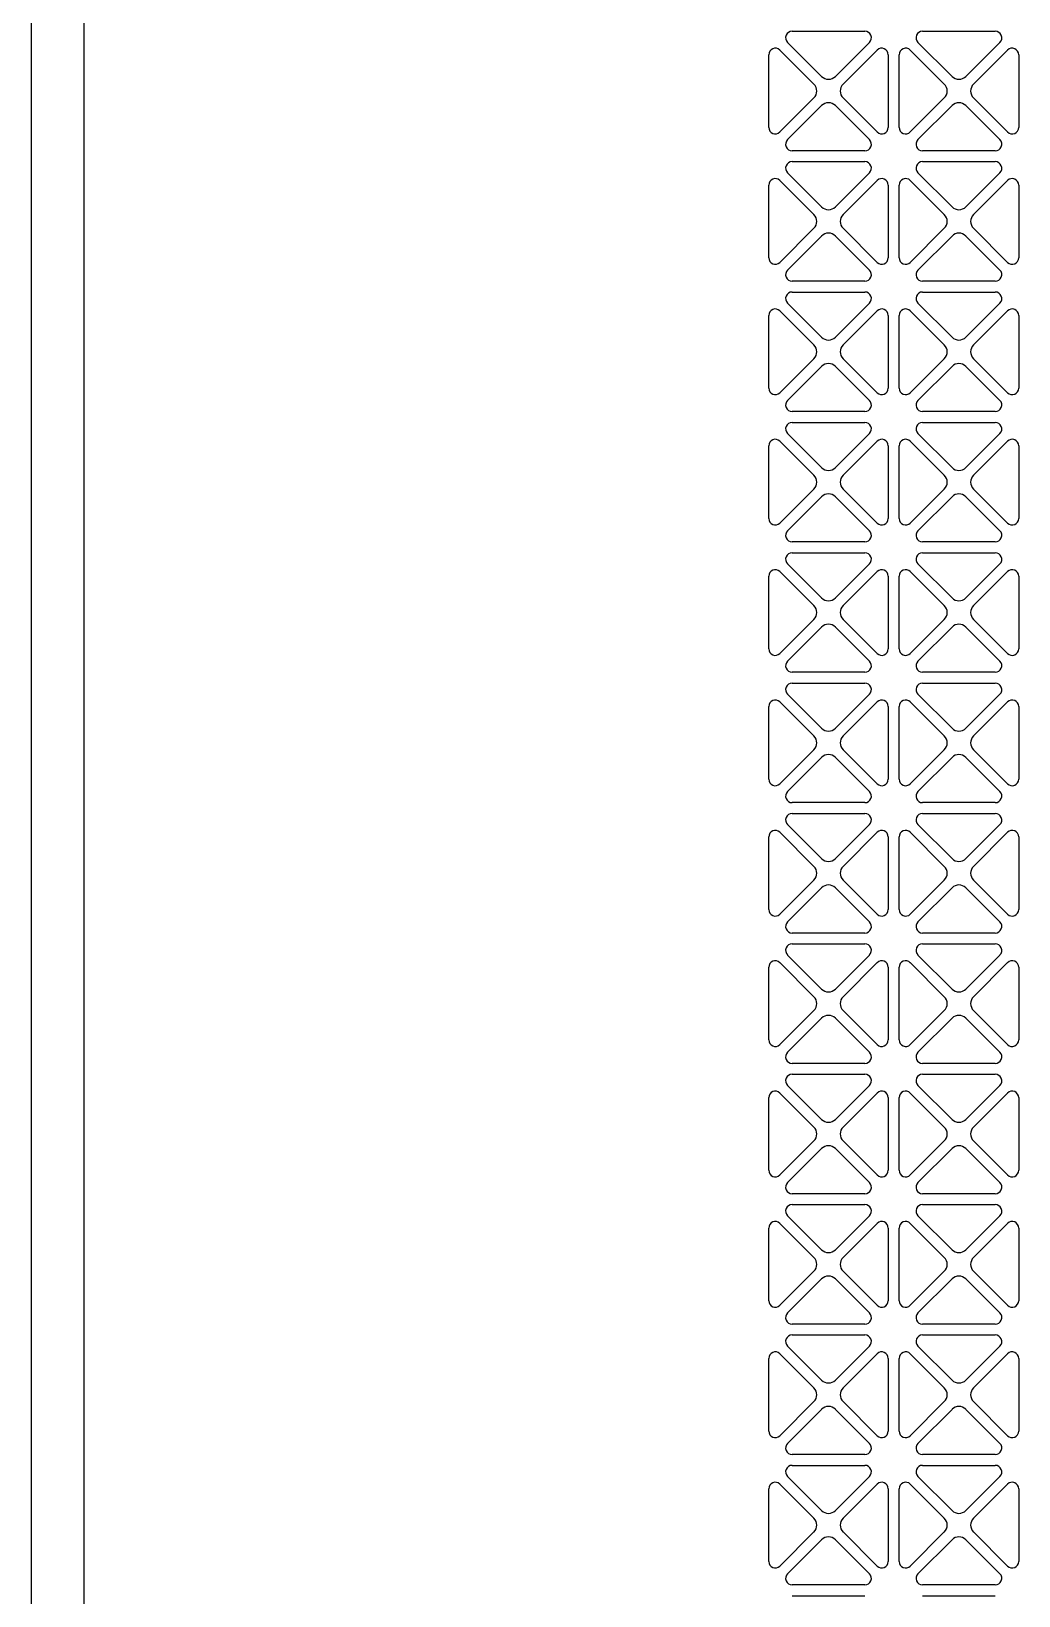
# Model space of a CAD drawing. Extents: x 59521 to 184406, y -1257 to 56672.
# Drawn here: x 69846 to 70027.7, y 19740.2 to 20028.2 of the extents above; entities that cross this region are included whole.
import ezdxf

# ---------------------------------------------------------------- set-up
doc = ezdxf.new("R2010")
doc.units = 0
doc.header["$MEASUREMENT"] = 0
doc.layers.get('0').update_dxf_attribs({"linetype": 'CONTINUOUS'})
for name, color, linetype in [('4215-12655_1_0', 7, 'CONTINUOUS'), ('4215-12661_1_0', 7, 'CONTINUOUS'), ('WANGKONG_0', 7, 'CONTINUOUS')]:
    doc.layers.add(name, color=color, linetype=linetype)

# ---------------------------------------------------------------- blocks, each defined once
blk = doc.blocks.new('ju77')
at = {"layer": '4215-12655_1_0', "color": 87, "linetype": 'Continuous'}
blk.add_line((-406.74, 457.6), (-406.74, -554.5), dxfattribs=at)
at = {"layer": '4215-12661_1_0', "color": 87, "linetype": 'Continuous'}
blk.add_line((-397.04, -1554), (-397.04, 459), dxfattribs=at)
at = {"layer": 'WANGKONG_0', "color": 87, "linetype": 'Continuous'}
for p, q in [((-261.31, 290.69), (-267.58, 296.95)), ((-266.73, 299), (-253.35, 299)), ((-252.5, 296.95), (-258.77, 290.69)), ((-237.31, 290.69), (-243.58, 296.95)), ((-242.73, 299), (-229.35, 299)), ((-228.5, 296.95), (-234.77, 290.69)), ((-271.04, 281.31), (-271.04, 294.69)), ((-268.99, 295.54), (-262.73, 289.27)), ((-257.35, 289.27), (-251.09, 295.54)), ((-249.04, 294.69), (-249.04, 281.31)), ((-247.04, 281.31), (-247.04, 294.69)), ((-244.99, 295.54), (-238.73, 289.27)), ((-233.35, 289.27), (-227.09, 295.54)), ((-225.04, 294.69), (-225.04, 281.31)), ((-262.73, 286.73), (-268.99, 280.46)), ((-267.58, 279.05), (-261.31, 285.31)), ((-258.77, 285.31), (-252.5, 279.05)), ((-251.09, 280.46), (-257.35, 286.73)), ((-238.73, 286.73), (-244.99, 280.46)), ((-243.58, 279.05), (-237.31, 285.31)), ((-234.77, 285.31), (-228.5, 279.05)), ((-227.09, 280.46), (-233.35, 286.73)), ((-253.35, 277), (-266.73, 277)), ((-229.35, 277), (-242.73, 277)), ((-266.73, 275), (-253.35, 275)), ((-242.73, 275), (-229.35, 275)), ((-268.99, 271.54), (-262.73, 265.27)), ((-261.31, 266.69), (-267.58, 272.95)), ((-252.5, 272.95), (-258.77, 266.69)), ((-257.35, 265.27), (-251.09, 271.54)), ((-244.99, 271.54), (-238.73, 265.27)), ((-237.31, 266.69), (-243.58, 272.95)), ((-228.5, 272.95), (-234.77, 266.69)), ((-233.35, 265.27), (-227.09, 271.54)), ((-271.04, 257.31), (-271.04, 270.69)), ((-249.04, 270.69), (-249.04, 257.31)), ((-247.04, 257.31), (-247.04, 270.69)), ((-225.04, 270.69), (-225.04, 257.31)), ((-262.73, 262.73), (-268.99, 256.46)), ((-251.09, 256.46), (-257.35, 262.73)), ((-238.73, 262.73), (-244.99, 256.46)), ((-227.09, 256.46), (-233.35, 262.73)), ((-267.58, 255.05), (-261.31, 261.31)), ((-258.77, 261.31), (-252.5, 255.05)), ((-243.58, 255.05), (-237.31, 261.31)), ((-234.77, 261.31), (-228.5, 255.05)), ((-253.35, 253), (-266.73, 253)), ((-266.73, 251), (-253.35, 251)), ((-229.35, 253), (-242.73, 253)), ((-242.73, 251), (-229.35, 251)), ((-261.31, 242.69), (-267.58, 248.95)), ((-252.5, 248.95), (-258.77, 242.69)), ((-237.31, 242.69), (-243.58, 248.95)), ((-228.5, 248.95), (-234.77, 242.69)), ((-271.04, 233.31), (-271.04, 246.69)), ((-268.99, 247.54), (-262.73, 241.27)), ((-257.35, 241.27), (-251.09, 247.54)), ((-249.04, 246.69), (-249.04, 233.31)), ((-247.04, 233.31), (-247.04, 246.69)), ((-244.99, 247.54), (-238.73, 241.27)), ((-233.35, 241.27), (-227.09, 247.54)), ((-225.04, 246.69), (-225.04, 233.31)), ((-262.73, 238.73), (-268.99, 232.46)), ((-267.58, 231.05), (-261.31, 237.31)), ((-258.77, 237.31), (-252.5, 231.05)), ((-251.09, 232.46), (-257.35, 238.73)), ((-238.73, 238.73), (-244.99, 232.46)), ((-243.58, 231.05), (-237.31, 237.31)), ((-234.77, 237.31), (-228.5, 231.05)), ((-227.09, 232.46), (-233.35, 238.73)), ((-253.35, 229), (-266.73, 229)), ((-229.35, 229), (-242.73, 229)), ((-261.31, 218.69), (-267.58, 224.95)), ((-266.73, 227), (-253.35, 227)), ((-252.5, 224.95), (-258.77, 218.69)), ((-237.31, 218.69), (-243.58, 224.95)), ((-242.73, 227), (-229.35, 227)), ((-228.5, 224.95), (-234.77, 218.69)), ((-271.04, 209.31), (-271.04, 222.69)), ((-268.99, 223.54), (-262.73, 217.27)), ((-257.35, 217.27), (-251.09, 223.54)), ((-249.04, 222.69), (-249.04, 209.31)), ((-247.04, 209.31), (-247.04, 222.69)), ((-244.99, 223.54), (-238.73, 217.27)), ((-233.35, 217.27), (-227.09, 223.54)), ((-225.04, 222.69), (-225.04, 209.31)), ((-262.73, 214.73), (-268.99, 208.46)), ((-267.58, 207.05), (-261.31, 213.31)), ((-258.77, 213.31), (-252.5, 207.05)), ((-251.09, 208.46), (-257.35, 214.73)), ((-238.73, 214.73), (-244.99, 208.46)), ((-243.58, 207.05), (-237.31, 213.31)), ((-234.77, 213.31), (-228.5, 207.05)), ((-227.09, 208.46), (-233.35, 214.73)), ((-253.35, 205), (-266.73, 205)), ((-229.35, 205), (-242.73, 205)), ((-266.73, 203), (-253.35, 203)), ((-242.73, 203), (-229.35, 203)), ((-268.99, 199.54), (-262.73, 193.27)), ((-261.31, 194.69), (-267.58, 200.95)), ((-252.5, 200.95), (-258.77, 194.69)), ((-257.35, 193.27), (-251.09, 199.54)), ((-244.99, 199.54), (-238.73, 193.27)), ((-237.31, 194.69), (-243.58, 200.95)), ((-228.5, 200.95), (-234.77, 194.69)), ((-233.35, 193.27), (-227.09, 199.54)), ((-271.04, 185.31), (-271.04, 198.69)), ((-249.04, 198.69), (-249.04, 185.31)), ((-247.04, 185.31), (-247.04, 198.69)), ((-225.04, 198.69), (-225.04, 185.31)), ((-262.73, 190.73), (-268.99, 184.46)), ((-251.09, 184.46), (-257.35, 190.73)), ((-238.73, 190.73), (-244.99, 184.46)), ((-227.09, 184.46), (-233.35, 190.73)), ((-267.58, 183.05), (-261.31, 189.31)), ((-258.77, 189.31), (-252.5, 183.05)), ((-243.58, 183.05), (-237.31, 189.31)), ((-234.77, 189.31), (-228.5, 183.05)), ((-253.35, 181), (-266.73, 181)), ((-266.73, 179), (-253.35, 179)), ((-229.35, 181), (-242.73, 181)), ((-242.73, 179), (-229.35, 179)), ((-261.31, 170.69), (-267.58, 176.95)), ((-252.5, 176.95), (-258.77, 170.69)), ((-237.31, 170.69), (-243.58, 176.95)), ((-228.5, 176.95), (-234.77, 170.69)), ((-271.04, 161.31), (-271.04, 174.69)), ((-268.99, 175.54), (-262.73, 169.27)), ((-257.35, 169.27), (-251.09, 175.54)), ((-249.04, 174.69), (-249.04, 161.31)), ((-247.04, 161.31), (-247.04, 174.69)), ((-244.99, 175.54), (-238.73, 169.27)), ((-233.35, 169.27), (-227.09, 175.54)), ((-225.04, 174.69), (-225.04, 161.31)), ((-262.73, 166.73), (-268.99, 160.46)), ((-267.58, 159.05), (-261.31, 165.31)), ((-258.77, 165.31), (-252.5, 159.05)), ((-251.09, 160.46), (-257.35, 166.73)), ((-238.73, 166.73), (-244.99, 160.46)), ((-243.58, 159.05), (-237.31, 165.31)), ((-234.77, 165.31), (-228.5, 159.05)), ((-227.09, 160.46), (-233.35, 166.73)), ((-253.35, 157), (-266.73, 157)), ((-229.35, 157), (-242.73, 157)), ((-261.31, 146.69), (-267.58, 152.95)), ((-266.73, 155), (-253.35, 155)), ((-252.5, 152.95), (-258.77, 146.69)), ((-237.31, 146.69), (-243.58, 152.95)), ((-242.73, 155), (-229.35, 155)), ((-228.5, 152.95), (-234.77, 146.69)), ((-271.04, 137.31), (-271.04, 150.69)), ((-268.99, 151.54), (-262.73, 145.27)), ((-257.35, 145.27), (-251.09, 151.54)), ((-249.04, 150.69), (-249.04, 137.31)), ((-247.04, 137.31), (-247.04, 150.69)), ((-244.99, 151.54), (-238.73, 145.27)), ((-233.35, 145.27), (-227.09, 151.54)), ((-225.04, 150.69), (-225.04, 137.31)), ((-262.73, 142.73), (-268.99, 136.46)), ((-267.58, 135.05), (-261.31, 141.31)), ((-258.77, 141.31), (-252.5, 135.05)), ((-251.09, 136.46), (-257.35, 142.73)), ((-238.73, 142.73), (-244.99, 136.46)), ((-243.58, 135.05), (-237.31, 141.31)), ((-234.77, 141.31), (-228.5, 135.05)), ((-227.09, 136.46), (-233.35, 142.73)), ((-253.35, 133), (-266.73, 133)), ((-229.35, 133), (-242.73, 133)), ((-266.73, 131), (-253.35, 131)), ((-242.73, 131), (-229.35, 131)), ((-268.99, 127.54), (-262.73, 121.27)), ((-261.31, 122.69), (-267.58, 128.95)), ((-252.5, 128.95), (-258.77, 122.69)), ((-257.35, 121.27), (-251.09, 127.54)), ((-244.99, 127.54), (-238.73, 121.27)), ((-237.31, 122.69), (-243.58, 128.95)), ((-228.5, 128.95), (-234.77, 122.69)), ((-233.35, 121.27), (-227.09, 127.54)), ((-271.04, 113.31), (-271.04, 126.69)), ((-249.04, 126.69), (-249.04, 113.31)), ((-247.04, 113.31), (-247.04, 126.69)), ((-225.04, 126.69), (-225.04, 113.31)), ((-262.73, 118.73), (-268.99, 112.46)), ((-251.09, 112.46), (-257.35, 118.73)), ((-238.73, 118.73), (-244.99, 112.46)), ((-227.09, 112.46), (-233.35, 118.73)), ((-267.58, 111.05), (-261.31, 117.31)), ((-258.77, 117.31), (-252.5, 111.05)), ((-243.58, 111.05), (-237.31, 117.31)), ((-234.77, 117.31), (-228.5, 111.05)), ((-253.35, 109), (-266.73, 109)), ((-266.73, 107), (-253.35, 107)), ((-229.35, 109), (-242.73, 109)), ((-242.73, 107), (-229.35, 107)), ((-261.31, 98.69), (-267.58, 104.95)), ((-252.5, 104.95), (-258.77, 98.69)), ((-237.31, 98.69), (-243.58, 104.95)), ((-228.5, 104.95), (-234.77, 98.69)), ((-271.04, 89.31), (-271.04, 102.69)), ((-268.99, 103.54), (-262.73, 97.27)), ((-257.35, 97.27), (-251.09, 103.54)), ((-249.04, 102.69), (-249.04, 89.31)), ((-247.04, 89.31), (-247.04, 102.69)), ((-244.99, 103.54), (-238.73, 97.27)), ((-233.35, 97.27), (-227.09, 103.54)), ((-225.04, 102.69), (-225.04, 89.31)), ((-262.73, 94.73), (-268.99, 88.46)), ((-267.58, 87.05), (-261.31, 93.31)), ((-258.77, 93.31), (-252.5, 87.05)), ((-251.09, 88.46), (-257.35, 94.73)), ((-238.73, 94.73), (-244.99, 88.46)), ((-243.58, 87.05), (-237.31, 93.31)), ((-234.77, 93.31), (-228.5, 87.05)), ((-227.09, 88.46), (-233.35, 94.73)), ((-253.35, 85), (-266.73, 85)), ((-229.35, 85), (-242.73, 85)), ((-261.31, 74.69), (-267.58, 80.95)), ((-266.73, 83), (-253.35, 83)), ((-252.5, 80.95), (-258.77, 74.69)), ((-237.31, 74.69), (-243.58, 80.95)), ((-242.73, 83), (-229.35, 83)), ((-228.5, 80.95), (-234.77, 74.69)), ((-271.04, 65.31), (-271.04, 78.69)), ((-268.99, 79.54), (-262.73, 73.27)), ((-257.35, 73.27), (-251.09, 79.54)), ((-249.04, 78.69), (-249.04, 65.31)), ((-247.04, 65.31), (-247.04, 78.69)), ((-244.99, 79.54), (-238.73, 73.27)), ((-233.35, 73.27), (-227.09, 79.54)), ((-225.04, 78.69), (-225.04, 65.31)), ((-262.73, 70.73), (-268.99, 64.46)), ((-267.58, 63.05), (-261.31, 69.31)), ((-258.77, 69.31), (-252.5, 63.05)), ((-251.09, 64.46), (-257.35, 70.73)), ((-238.73, 70.73), (-244.99, 64.46)), ((-243.58, 63.05), (-237.31, 69.31)), ((-234.77, 69.31), (-228.5, 63.05)), ((-227.09, 64.46), (-233.35, 70.73)), ((-253.35, 61), (-266.73, 61)), ((-229.35, 61), (-242.73, 61)), ((-266.73, 59), (-253.35, 59)), ((-242.73, 59), (-229.35, 59)), ((-268.99, 55.54), (-262.73, 49.27)), ((-261.31, 50.69), (-267.58, 56.95)), ((-252.5, 56.95), (-258.77, 50.69)), ((-257.35, 49.27), (-251.09, 55.54)), ((-244.99, 55.54), (-238.73, 49.27)), ((-237.31, 50.69), (-243.58, 56.95)), ((-228.5, 56.95), (-234.77, 50.69)), ((-233.35, 49.27), (-227.09, 55.54)), ((-271.04, 41.31), (-271.04, 54.69)), ((-249.04, 54.69), (-249.04, 41.31)), ((-247.04, 41.31), (-247.04, 54.69)), ((-225.04, 54.69), (-225.04, 41.31)), ((-262.73, 46.73), (-268.99, 40.46)), ((-251.09, 40.46), (-257.35, 46.73)), ((-238.73, 46.73), (-244.99, 40.46)), ((-227.09, 40.46), (-233.35, 46.73)), ((-267.58, 39.05), (-261.31, 45.31)), ((-258.77, 45.31), (-252.5, 39.05)), ((-243.58, 39.05), (-237.31, 45.31)), ((-234.77, 45.31), (-228.5, 39.05)), ((-253.35, 37), (-266.73, 37)), ((-266.73, 35), (-253.35, 35)), ((-229.35, 37), (-242.73, 37)), ((-242.73, 35), (-229.35, 35)), ((-261.31, 26.69), (-267.58, 32.95)), ((-252.5, 32.95), (-258.77, 26.69)), ((-237.31, 26.69), (-243.58, 32.95)), ((-228.5, 32.95), (-234.77, 26.69)), ((-271.04, 17.31), (-271.04, 30.69)), ((-268.99, 31.54), (-262.73, 25.27)), ((-257.35, 25.27), (-251.09, 31.54)), ((-249.04, 30.69), (-249.04, 17.31)), ((-247.04, 17.31), (-247.04, 30.69)), ((-244.99, 31.54), (-238.73, 25.27)), ((-233.35, 25.27), (-227.09, 31.54)), ((-225.04, 30.69), (-225.04, 17.31)), ((-262.73, 22.73), (-268.99, 16.46)), ((-267.58, 15.05), (-261.31, 21.31)), ((-258.77, 21.31), (-252.5, 15.05)), ((-251.09, 16.46), (-257.35, 22.73)), ((-238.73, 22.73), (-244.99, 16.46)), ((-243.58, 15.05), (-237.31, 21.31)), ((-234.77, 21.31), (-228.5, 15.05)), ((-227.09, 16.46), (-233.35, 22.73)), ((-253.35, 13), (-266.73, 13)), ((-229.35, 13), (-242.73, 13)), ((-266.73, 11), (-253.35, 11)), ((-242.73, 11), (-229.35, 11))]:
    blk.add_line(p, q, dxfattribs=at)
for centre, radius, start, end in [((-266.73, 297.8), 1.2, 90, 225), ((-253.35, 297.8), 1.2, 315, 90), ((-242.73, 297.8), 1.2, 90, 225), ((-229.35, 297.8), 1.2, 315, 90), ((-269.84, 294.69), 1.2, 45, 180), ((-250.24, 294.69), 1.2, 0, 135), ((-245.84, 294.69), 1.2, 45, 180), ((-226.24, 294.69), 1.2, 0, 135), ((-264, 288), 1.8, 315, 45), ((-260.04, 291.96), 1.8, 225, 315), ((-256.08, 288), 1.8, 135, 225), ((-240, 288), 1.8, 315, 45), ((-236.04, 291.96), 1.8, 225, 315), ((-232.08, 288), 1.8, 135, 225), ((-260.04, 284.04), 1.8, 45, 135), ((-236.04, 284.04), 1.8, 45, 135), ((-269.84, 281.31), 1.2, 180, 315), ((-250.24, 281.31), 1.2, 225, 0), ((-245.84, 281.31), 1.2, 180, 315), ((-226.24, 281.31), 1.2, 225, 0), ((-266.73, 278.2), 1.2, 135, 270), ((-253.35, 278.2), 1.2, 270, 45), ((-242.73, 278.2), 1.2, 135, 270), ((-229.35, 278.2), 1.2, 270, 45), ((-266.73, 273.8), 1.2, 90, 225), ((-253.35, 273.8), 1.2, 315, 90), ((-242.73, 273.8), 1.2, 90, 225), ((-229.35, 273.8), 1.2, 315, 90), ((-269.84, 270.69), 1.2, 45, 180), ((-250.24, 270.69), 1.2, 0, 135), ((-245.84, 270.69), 1.2, 45, 180), ((-226.24, 270.69), 1.2, 0, 135), ((-264, 264), 1.8, 315, 45), ((-260.04, 267.96), 1.8, 225, 315), ((-256.08, 264), 1.8, 135, 225), ((-240, 264), 1.8, 315, 45), ((-236.04, 267.96), 1.8, 225, 315), ((-232.08, 264), 1.8, 135, 225), ((-260.04, 260.04), 1.8, 45, 135), ((-236.04, 260.04), 1.8, 45, 135), ((-269.84, 257.31), 1.2, 180, 315), ((-250.24, 257.31), 1.2, 225, 0), ((-245.84, 257.31), 1.2, 180, 315), ((-226.24, 257.31), 1.2, 225, 0), ((-266.73, 254.2), 1.2, 135, 270), ((-253.35, 254.2), 1.2, 270, 45), ((-242.73, 254.2), 1.2, 135, 270), ((-229.35, 254.2), 1.2, 270, 45), ((-266.73, 249.8), 1.2, 90, 225), ((-253.35, 249.8), 1.2, 315, 90), ((-242.73, 249.8), 1.2, 90, 225), ((-229.35, 249.8), 1.2, 315, 90), ((-269.84, 246.69), 1.2, 45, 180), ((-250.24, 246.69), 1.2, 0, 135), ((-245.84, 246.69), 1.2, 45, 180), ((-226.24, 246.69), 1.2, 0, 135), ((-260.04, 243.96), 1.8, 225, 315), ((-236.04, 243.96), 1.8, 225, 315), ((-264, 240), 1.8, 315, 45), ((-256.08, 240), 1.8, 135, 225), ((-240, 240), 1.8, 315, 45), ((-232.08, 240), 1.8, 135, 225), ((-260.04, 236.04), 1.8, 45, 135), ((-236.04, 236.04), 1.8, 45, 135), ((-269.84, 233.31), 1.2, 180, 315), ((-250.24, 233.31), 1.2, 225, 0), ((-245.84, 233.31), 1.2, 180, 315), ((-226.24, 233.31), 1.2, 225, 0), ((-266.73, 230.2), 1.2, 135, 270), ((-253.35, 230.2), 1.2, 270, 45), ((-242.73, 230.2), 1.2, 135, 270), ((-229.35, 230.2), 1.2, 270, 45), ((-266.73, 225.8), 1.2, 90, 225), ((-253.35, 225.8), 1.2, 315, 90), ((-242.73, 225.8), 1.2, 90, 225), ((-229.35, 225.8), 1.2, 315, 90), ((-269.84, 222.69), 1.2, 45, 180), ((-250.24, 222.69), 1.2, 0, 135), ((-245.84, 222.69), 1.2, 45, 180), ((-226.24, 222.69), 1.2, 0, 135), ((-264, 216), 1.8, 315, 45), ((-260.04, 219.96), 1.8, 225, 315), ((-256.08, 216), 1.8, 135, 225), ((-240, 216), 1.8, 315, 45), ((-236.04, 219.96), 1.8, 225, 315), ((-232.08, 216), 1.8, 135, 225), ((-260.04, 212.04), 1.8, 45, 135), ((-236.04, 212.04), 1.8, 45, 135), ((-269.84, 209.31), 1.2, 180, 315), ((-250.24, 209.31), 1.2, 225, 0), ((-245.84, 209.31), 1.2, 180, 315), ((-226.24, 209.31), 1.2, 225, 0), ((-266.73, 206.2), 1.2, 135, 270), ((-253.35, 206.2), 1.2, 270, 45), ((-242.73, 206.2), 1.2, 135, 270), ((-229.35, 206.2), 1.2, 270, 45), ((-266.73, 201.8), 1.2, 90, 225), ((-253.35, 201.8), 1.2, 315, 90), ((-242.73, 201.8), 1.2, 90, 225), ((-229.35, 201.8), 1.2, 315, 90), ((-269.84, 198.69), 1.2, 45, 180), ((-250.24, 198.69), 1.2, 0, 135), ((-245.84, 198.69), 1.2, 45, 180), ((-226.24, 198.69), 1.2, 0, 135), ((-264, 192), 1.8, 315, 45), ((-260.04, 195.96), 1.8, 225, 315), ((-256.08, 192), 1.8, 135, 225), ((-240, 192), 1.8, 315, 45), ((-236.04, 195.96), 1.8, 225, 315), ((-232.08, 192), 1.8, 135, 225), ((-260.04, 188.04), 1.8, 45, 135), ((-236.04, 188.04), 1.8, 45, 135), ((-269.84, 185.31), 1.2, 180, 315), ((-250.24, 185.31), 1.2, 225, 0), ((-245.84, 185.31), 1.2, 180, 315), ((-226.24, 185.31), 1.2, 225, 0), ((-266.73, 182.2), 1.2, 135, 270), ((-253.35, 182.2), 1.2, 270, 45), ((-242.73, 182.2), 1.2, 135, 270), ((-229.35, 182.2), 1.2, 270, 45), ((-266.73, 177.8), 1.2, 90, 225), ((-253.35, 177.8), 1.2, 315, 90), ((-242.73, 177.8), 1.2, 90, 225), ((-229.35, 177.8), 1.2, 315, 90), ((-269.84, 174.69), 1.2, 45, 180), ((-250.24, 174.69), 1.2, 0, 135), ((-245.84, 174.69), 1.2, 45, 180), ((-226.24, 174.69), 1.2, 0, 135), ((-260.04, 171.96), 1.8, 225, 315), ((-236.04, 171.96), 1.8, 225, 315), ((-264, 168), 1.8, 315, 45), ((-256.08, 168), 1.8, 135, 225), ((-240, 168), 1.8, 315, 45), ((-232.08, 168), 1.8, 135, 225), ((-260.04, 164.04), 1.8, 45, 135), ((-236.04, 164.04), 1.8, 45, 135), ((-269.84, 161.31), 1.2, 180, 315), ((-250.24, 161.31), 1.2, 225, 0), ((-245.84, 161.31), 1.2, 180, 315), ((-226.24, 161.31), 1.2, 225, 0), ((-266.73, 158.2), 1.2, 135, 270), ((-253.35, 158.2), 1.2, 270, 45), ((-242.73, 158.2), 1.2, 135, 270), ((-229.35, 158.2), 1.2, 270, 45), ((-266.73, 153.8), 1.2, 90, 225), ((-253.35, 153.8), 1.2, 315, 90), ((-242.73, 153.8), 1.2, 90, 225), ((-229.35, 153.8), 1.2, 315, 90), ((-269.84, 150.69), 1.2, 45, 180), ((-250.24, 150.69), 1.2, 0, 135), ((-245.84, 150.69), 1.2, 45, 180), ((-226.24, 150.69), 1.2, 0, 135), ((-264, 144), 1.8, 315, 45), ((-260.04, 147.96), 1.8, 225, 315), ((-256.08, 144), 1.8, 135, 225), ((-240, 144), 1.8, 315, 45), ((-236.04, 147.96), 1.8, 225, 315), ((-232.08, 144), 1.8, 135, 225), ((-260.04, 140.04), 1.8, 45, 135), ((-236.04, 140.04), 1.8, 45, 135), ((-269.84, 137.31), 1.2, 180, 315), ((-250.24, 137.31), 1.2, 225, 0), ((-245.84, 137.31), 1.2, 180, 315), ((-226.24, 137.31), 1.2, 225, 0), ((-266.73, 134.2), 1.2, 135, 270), ((-253.35, 134.2), 1.2, 270, 45), ((-242.73, 134.2), 1.2, 135, 270), ((-229.35, 134.2), 1.2, 270, 45), ((-266.73, 129.8), 1.2, 90, 225), ((-253.35, 129.8), 1.2, 315, 90), ((-242.73, 129.8), 1.2, 90, 225), ((-229.35, 129.8), 1.2, 315, 90), ((-269.84, 126.69), 1.2, 45, 180), ((-250.24, 126.69), 1.2, 0, 135), ((-245.84, 126.69), 1.2, 45, 180), ((-226.24, 126.69), 1.2, 0, 135), ((-264, 120), 1.8, 315, 45), ((-260.04, 123.96), 1.8, 225, 315), ((-256.08, 120), 1.8, 135, 225), ((-240, 120), 1.8, 315, 45), ((-236.04, 123.96), 1.8, 225, 315), ((-232.08, 120), 1.8, 135, 225), ((-260.04, 116.04), 1.8, 45, 135), ((-236.04, 116.04), 1.8, 45, 135), ((-269.84, 113.31), 1.2, 180, 315), ((-250.24, 113.31), 1.2, 225, 0), ((-245.84, 113.31), 1.2, 180, 315), ((-226.24, 113.31), 1.2, 225, 0), ((-266.73, 110.2), 1.2, 135, 270), ((-253.35, 110.2), 1.2, 270, 45), ((-242.73, 110.2), 1.2, 135, 270), ((-229.35, 110.2), 1.2, 270, 45), ((-266.73, 105.8), 1.2, 90, 225), ((-253.35, 105.8), 1.2, 315, 90), ((-242.73, 105.8), 1.2, 90, 225), ((-229.35, 105.8), 1.2, 315, 90), ((-269.84, 102.69), 1.2, 45, 180), ((-250.24, 102.69), 1.2, 0, 135), ((-245.84, 102.69), 1.2, 45, 180), ((-226.24, 102.69), 1.2, 0, 135), ((-260.04, 99.96), 1.8, 225, 315), ((-236.04, 99.96), 1.8, 225, 315), ((-264, 96), 1.8, 315, 45), ((-256.08, 96), 1.8, 135, 225), ((-240, 96), 1.8, 315, 45), ((-232.08, 96), 1.8, 135, 225), ((-260.04, 92.04), 1.8, 45, 135), ((-236.04, 92.04), 1.8, 45, 135), ((-269.84, 89.31), 1.2, 180, 315), ((-250.24, 89.31), 1.2, 225, 0), ((-245.84, 89.31), 1.2, 180, 315), ((-226.24, 89.31), 1.2, 225, 0), ((-266.73, 86.2), 1.2, 135, 270), ((-253.35, 86.2), 1.2, 270, 45), ((-242.73, 86.2), 1.2, 135, 270), ((-229.35, 86.2), 1.2, 270, 45), ((-266.73, 81.8), 1.2, 90, 225), ((-253.35, 81.8), 1.2, 315, 90), ((-242.73, 81.8), 1.2, 90, 225), ((-229.35, 81.8), 1.2, 315, 90), ((-269.84, 78.69), 1.2, 45, 180), ((-250.24, 78.69), 1.2, 0, 135), ((-245.84, 78.69), 1.2, 45, 180), ((-226.24, 78.69), 1.2, 0, 135), ((-264, 72), 1.8, 315, 45), ((-260.04, 75.96), 1.8, 225, 315), ((-256.08, 72), 1.8, 135, 225), ((-240, 72), 1.8, 315, 45), ((-236.04, 75.96), 1.8, 225, 315), ((-232.08, 72), 1.8, 135, 225), ((-260.04, 68.04), 1.8, 45, 135), ((-236.04, 68.04), 1.8, 45, 135), ((-269.84, 65.31), 1.2, 180, 315), ((-250.24, 65.31), 1.2, 225, 0), ((-245.84, 65.31), 1.2, 180, 315), ((-226.24, 65.31), 1.2, 225, 0), ((-266.73, 62.2), 1.2, 135, 270), ((-253.35, 62.2), 1.2, 270, 45), ((-242.73, 62.2), 1.2, 135, 270), ((-229.35, 62.2), 1.2, 270, 45), ((-266.73, 57.8), 1.2, 90, 225), ((-253.35, 57.8), 1.2, 315, 90), ((-242.73, 57.8), 1.2, 90, 225), ((-229.35, 57.8), 1.2, 315, 90), ((-269.84, 54.69), 1.2, 45, 180), ((-250.24, 54.69), 1.2, 0, 135), ((-245.84, 54.69), 1.2, 45, 180), ((-226.24, 54.69), 1.2, 0, 135), ((-264, 48), 1.8, 315, 45), ((-260.04, 51.96), 1.8, 225, 315), ((-256.08, 48), 1.8, 135, 225), ((-240, 48), 1.8, 315, 45), ((-236.04, 51.96), 1.8, 225, 315), ((-232.08, 48), 1.8, 135, 225), ((-260.04, 44.04), 1.8, 45, 135), ((-236.04, 44.04), 1.8, 45, 135), ((-269.84, 41.31), 1.2, 180, 315), ((-250.24, 41.31), 1.2, 225, 0), ((-245.84, 41.31), 1.2, 180, 315), ((-226.24, 41.31), 1.2, 225, 0), ((-266.73, 38.2), 1.2, 135, 270), ((-253.35, 38.2), 1.2, 270, 45), ((-242.73, 38.2), 1.2, 135, 270), ((-229.35, 38.2), 1.2, 270, 45), ((-266.73, 33.8), 1.2, 90, 225), ((-253.35, 33.8), 1.2, 315, 90), ((-242.73, 33.8), 1.2, 90, 225), ((-229.35, 33.8), 1.2, 315, 90), ((-269.84, 30.69), 1.2, 45, 180), ((-250.24, 30.69), 1.2, 0, 135), ((-245.84, 30.69), 1.2, 45, 180), ((-226.24, 30.69), 1.2, 0, 135), ((-260.04, 27.96), 1.8, 225, 315), ((-236.04, 27.96), 1.8, 225, 315), ((-264, 24), 1.8, 315, 45), ((-256.08, 24), 1.8, 135, 225), ((-240, 24), 1.8, 315, 45), ((-232.08, 24), 1.8, 135, 225), ((-260.04, 20.04), 1.8, 45, 135), ((-236.04, 20.04), 1.8, 45, 135), ((-269.84, 17.31), 1.2, 180, 315), ((-250.24, 17.31), 1.2, 225, 0), ((-245.84, 17.31), 1.2, 180, 315), ((-226.24, 17.31), 1.2, 225, 0), ((-266.73, 14.2), 1.2, 135, 270), ((-253.35, 14.2), 1.2, 270, 45), ((-242.73, 14.2), 1.2, 135, 270), ((-229.35, 14.2), 1.2, 270, 45)]:
    blk.add_arc(centre, radius, start, end, dxfattribs=at)

msp = doc.modelspace()

# ---------------------------------------------------------------- block references
msp.add_blockref('ju77', (70252.779, 19729.172))

doc.saveas('drawing.dxf')
